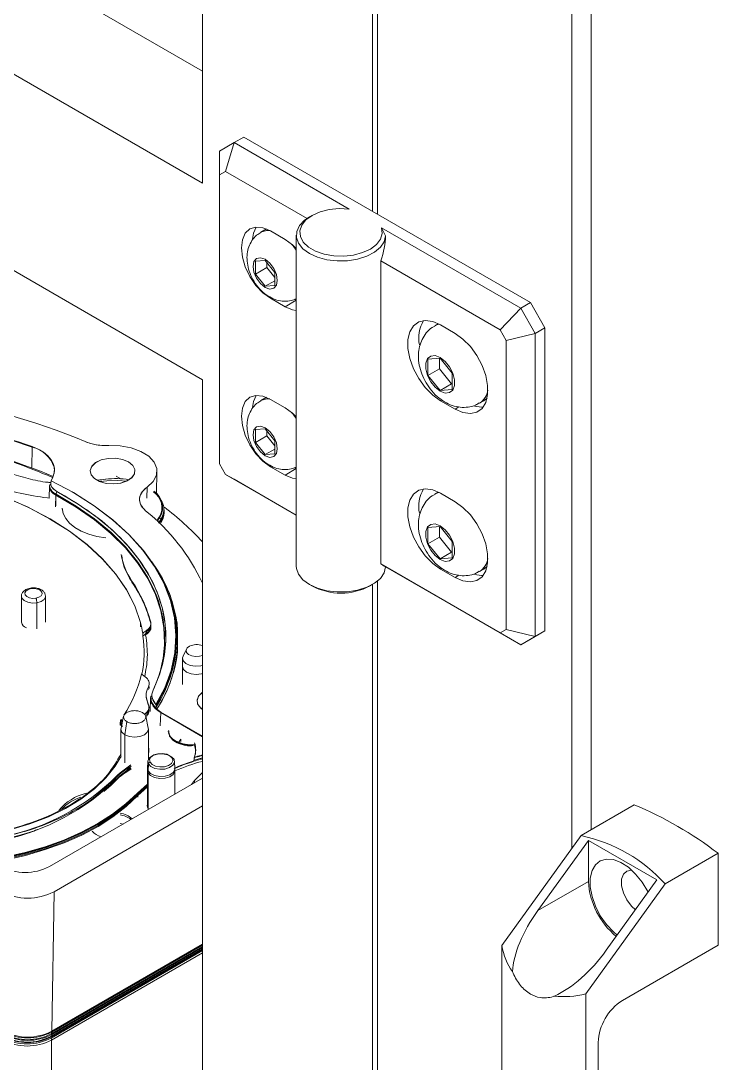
# Model space of a CAD drawing. Header units: millimetres. Extents: x 169 to 14583, y -399 to 10804.
# Drawn here: x 11691.9 to 11793.4, y 7263.7 to 7415.4 of the extents above; entities that cross this region are included whole.
import ezdxf

# ---------------------------------------------------------------- set-up
doc = ezdxf.new("R2010")
doc.units = ezdxf.units.MM
doc.header["$LTSCALE"] = 35

msp = doc.modelspace()

# ---------------------------------------------------------------- linework, layer by layer
at = {"color": 7, "linetype": 'Continuous', "lineweight": 18}
for p, q in [((11718.308, 7391.709), (11718.308, 7884.647)), ((11772.048, 7294.927), (11772.048, 7883.835)), ((11774.877, 7878.12), (11774.877, 7297.659)), ((11743.764, 7387.221), (11743.764, 7779.8)), ((11743.057, 7387.629), (11743.057, 7779.316)), ((11426.273, 7576.626), (11718.308, 7408.037)), ((11412.131, 7568.461), (11718.308, 7391.709)), ((11718.308, 7363.13), (11412.131, 7539.883)), ((11720.783, 7396.405), (11722.905, 7397.63)), ((11722.905, 7397.63), (11721.662, 7393.448)), ((11724.319, 7398.446), (11722.905, 7397.63)), ((11722.905, 7397.63), (11739.651, 7387.962)), ((11724.319, 7398.446), (11766.038, 7374.362)), ((11720.783, 7396.405), (11720.783, 7392.941)), ((11721.662, 7393.448), (11720.783, 7392.941)), ((11720.783, 7392.941), (11720.783, 7350.877)), ((11733.524, 7386.6), (11721.662, 7393.448)), ((11734.218, 7387.016), (11733.864, 7386.812)), ((11727.616, 7385.064), (11726.802, 7384.593)), ((11744.342, 7385.254), (11764.624, 7373.546)), ((11744.342, 7385.254), (11744.959, 7384.081)), ((11730.329, 7383.545), (11728.208, 7384.77)), ((11731.961, 7384.159), (11731.961, 7335.983)), ((11727.43, 7380.491), (11726.016, 7380.365)), ((11728.844, 7378.732), (11727.43, 7380.491)), ((11726.016, 7380.365), (11726.016, 7378.479)), ((11727.685, 7379.442), (11726.016, 7378.479)), ((11727.685, 7380.174), (11727.685, 7379.442)), ((11727.685, 7379.442), (11728.844, 7378)), ((11761.624, 7370.379), (11744.248, 7380.409)), ((11744.248, 7336.316), (11744.248, 7380.409)), ((11726.016, 7378.479), (11727.43, 7376.72)), ((11728.844, 7377.536), (11727.43, 7376.72)), ((11728.844, 7376.846), (11728.844, 7378.732)), ((11727.43, 7376.72), (11728.844, 7376.846)), ((11728.208, 7374.972), (11730.329, 7373.747)), ((11731.955, 7374.686), (11730.329, 7373.747)), ((11731.71, 7374.827), (11731.955, 7374.686)), ((11764.624, 7373.546), (11761.624, 7370.379)), ((11764.624, 7373.546), (11766.038, 7374.362)), ((11764.624, 7373.546), (11766.745, 7369.871)), ((11766.038, 7374.362), (11768.159, 7370.688)), ((11752.633, 7371.269), (11752.111, 7370.968)), ((11755.078, 7369.871), (11752.957, 7371.095)), ((11762.502, 7368.857), (11761.624, 7370.379)), ((11766.745, 7369.871), (11762.502, 7368.857)), ((11768.159, 7370.688), (11766.745, 7369.871)), ((11766.745, 7369.871), (11766.745, 7325.778)), ((11768.159, 7326.595), (11768.159, 7370.688)), ((11762.502, 7326.793), (11762.502, 7368.857)), ((11752.886, 7366.267), (11751.118, 7366.109)), ((11751.118, 7366.109), (11751.118, 7363.752)), ((11752.787, 7366.258), (11752.787, 7364.715)), ((11754.654, 7364.068), (11752.886, 7366.267)), ((11752.787, 7364.715), (11751.118, 7363.752)), ((11752.787, 7364.715), (11754.555, 7362.516)), ((11754.654, 7361.711), (11754.654, 7364.068)), ((11718.308, 6870.193), (11718.308, 7363.13)), ((11751.118, 7363.752), (11752.886, 7361.553)), ((11754.555, 7362.516), (11752.886, 7361.553)), ((11754.555, 7362.516), (11754.654, 7362.525)), ((11752.886, 7361.553), (11754.654, 7361.711)), ((11727.616, 7360.567), (11726.802, 7360.097)), ((11730.329, 7359.049), (11728.208, 7360.274)), ((11753.153, 7360.185), (11752.957, 7360.072)), ((11752.957, 7360.072), (11755.078, 7358.847)), ((11758.61, 7359.709), (11759.247, 7360.077)), ((11755.63, 7359.166), (11755.078, 7358.847)), ((11727.43, 7355.995), (11726.016, 7355.868)), ((11726.016, 7355.868), (11726.016, 7353.983)), ((11727.685, 7354.946), (11726.016, 7353.983)), ((11728.844, 7354.236), (11727.43, 7355.995)), ((11727.685, 7355.678), (11727.685, 7354.946)), ((11727.685, 7354.946), (11728.844, 7353.504)), ((11693.503, 7353.323), (11693.469, 7350.315)), ((11726.016, 7353.983), (11727.43, 7352.223)), ((11728.844, 7352.35), (11728.844, 7354.236)), ((11728.844, 7353.04), (11727.43, 7352.223)), ((11727.43, 7352.223), (11728.844, 7352.35)), ((11696.693, 7350.309), (11696.755, 7350.038)), ((11720.783, 7350.877), (11721.662, 7349.355)), ((11728.208, 7350.475), (11730.329, 7349.251)), ((11731.955, 7350.19), (11730.329, 7349.251)), ((11731.71, 7350.331), (11731.955, 7350.19)), ((11696.534, 7348.949), (11696.296, 7348.437)), ((11705.718, 7349.107), (11706.432, 7348.713)), ((11711.605, 7346.548), (11711.674, 7349.794)), ((11711.605, 7346.548), (11711.674, 7349.794)), ((11721.662, 7349.355), (11731.961, 7343.41)), ((11722.905, 7348.637), (11721.662, 7349.355)), ((11731.961, 7343.409), (11722.905, 7348.637)), ((11696.033, 7347.667), (11695.986, 7345.906)), ((11696.033, 7347.667), (11695.986, 7345.906)), ((11696.036, 7347.597), (11696.081, 7347.797)), ((11696.04, 7347.598), (11696.083, 7347.797)), ((11696.111, 7347.927), (11696.062, 7347.7)), ((11696.111, 7347.927), (11696.062, 7347.7)), ((11696.192, 7348.223), (11696.155, 7348.143)), ((11696.306, 7348.47), (11696.291, 7348.437)), ((11696.305, 7348.468), (11696.291, 7348.437)), ((11703.418, 7348.319), (11704.384, 7348.413)), ((11710.252, 7347.508), (11710.228, 7345.914)), ((11710.252, 7347.508), (11710.228, 7345.914)), ((11695.988, 7345.91), (11695.729, 7345.948)), ((11695.988, 7345.91), (11695.729, 7345.948)), ((11696.934, 7344.622), (11696.979, 7346.321)), ((11696.979, 7346.321), (11696.939, 7344.778)), ((11697, 7346.462), (11697.106, 7346.873)), ((11697.106, 7346.873), (11697, 7346.462)), ((11697.106, 7346.873), (11698.275, 7346.219)), ((11699.399, 7346.78), (11699.328, 7346.82)), ((11699.399, 7346.78), (11699.328, 7346.82)), ((11752.633, 7346.773), (11752.111, 7346.472)), ((11755.078, 7345.375), (11752.957, 7346.599)), ((11697.968, 7344.082), (11697.9, 7344.291)), ((11712.452, 7345.296), (11712.339, 7345.54)), ((11712.73, 7343.59), (11712.717, 7344.175)), ((11712.001, 7343.122), (11711.68, 7342.59)), ((11712.222, 7342.809), (11711.927, 7342.316)), ((11712.25, 7342.671), (11712.007, 7342.225)), ((11712.222, 7342.809), (11712.113, 7343.096)), ((11712.487, 7343.298), (11712.222, 7342.809)), ((11712.25, 7342.671), (11712.222, 7342.809)), ((11712.25, 7342.671), (11712.255, 7342.454)), ((11752.886, 7341.771), (11751.118, 7341.613)), ((11751.118, 7341.613), (11751.118, 7339.256)), ((11752.787, 7341.762), (11752.787, 7340.219)), ((11754.654, 7339.572), (11752.886, 7341.771)), ((11752.787, 7340.219), (11751.118, 7339.256)), ((11752.787, 7340.219), (11754.555, 7338.02)), ((11754.654, 7337.215), (11754.654, 7339.572)), ((11751.118, 7339.256), (11752.886, 7337.057)), ((11754.555, 7338.02), (11752.886, 7337.057)), ((11754.555, 7338.02), (11754.654, 7338.029)), ((11752.886, 7337.057), (11754.654, 7337.215)), ((11744.248, 7336.316), (11761.624, 7326.286)), ((11764.624, 7324.553), (11744.959, 7335.905)), ((11753.153, 7335.689), (11752.957, 7335.576)), ((11752.957, 7335.576), (11755.078, 7334.351)), ((11758.61, 7335.213), (11759.247, 7335.581)), ((11743.764, 6941.234), (11743.764, 7333.813)), ((11755.63, 7334.67), (11755.078, 7334.351)), ((11733.864, 7333.33), (11734.218, 7333.126)), ((11742.704, 7333.126), (11743.058, 7333.33)), ((11743.057, 6941.642), (11743.057, 7333.33)), ((11691.96, 7331.624), (11691.96, 7327.843)), ((11694.203, 7326.883), (11694.203, 7330.654)), ((11695.46, 7327.852), (11695.46, 7331.624)), ((11709.266, 7327.15), (11709.266, 7327.819)), ((11710.799, 7327.488), (11710.799, 7327.643)), ((11710.799, 7327.234), (11710.799, 7327.488)), ((11709.605, 7325.804), (11709.605, 7326.212)), ((11709.605, 7325.804), (11709.605, 7326.212)), ((11710.032, 7325.999), (11710.034, 7326.096)), ((11710.167, 7326.094), (11710.032, 7325.999)), ((11710.1, 7326.44), (11710.167, 7326.486)), ((11710.167, 7326.641), (11710.167, 7326.487)), ((11710.167, 7326.486), (11710.167, 7326.094)), ((11761.624, 7326.286), (11762.502, 7326.793)), ((11764.624, 7324.553), (11761.624, 7326.286)), ((11766.745, 7325.778), (11762.502, 7326.793)), ((11768.159, 7326.595), (11766.038, 7325.37)), ((11766.745, 7325.778), (11768.159, 7326.595)), ((11714.55, 7325.511), (11714.55, 7325.658)), ((11766.745, 7325.778), (11764.624, 7324.553)), ((11766.038, 7325.37), (11764.624, 7324.553)), ((11715.958, 7323.936), (11715.475, 7322.888)), ((11715.408, 7322.591), (11715.408, 7318.789)), ((11710.441, 7318.439), (11710.441, 7318.285)), ((11710.564, 7318.75), (11710.564, 7318.905)), ((11710.42, 7315.807), (11710.113, 7317.027)), ((11710.763, 7316.879), (11710.696, 7314.845)), ((11710.763, 7316.879), (11710.696, 7314.845)), ((11710.769, 7316.775), (11710.807, 7316.935)), ((11710.535, 7315.357), (11710.535, 7315.511)), ((11711.558, 7315.499), (11711.586, 7315.692)), ((11718.308, 7315.403), (11718.122, 7315.347)), ((11706.823, 7314.155), (11706.446, 7312.423)), ((11710.149, 7314.707), (11709.844, 7314.386)), ((11710.149, 7314.707), (11709.844, 7314.386)), ((11710.414, 7312.423), (11710.037, 7314.155)), ((11710.149, 7314.707), (11710.149, 7314.553)), ((11712.232, 7314.775), (11711.666, 7315.168)), ((11712.16, 7312.755), (11712.223, 7314.685)), ((11712.223, 7314.685), (11712.16, 7312.755)), ((11718.308, 7311.172), (11712.223, 7314.685)), ((11712.224, 7314.684), (11718.308, 7311.172)), ((11712.232, 7314.775), (11712.233, 7314.774)), ((11712.232, 7314.775), (11712.233, 7314.774)), ((11712.233, 7314.774), (11718.308, 7311.267)), ((11712.233, 7314.774), (11718.308, 7311.267)), ((11706.344, 7313.215), (11706.34, 7312.838)), ((11706.641, 7312.673), (11706.361, 7312.909)), ((11706.366, 7312.905), (11706.41, 7313.398)), ((11706.377, 7313.575), (11706.443, 7313.669)), ((11706.41, 7313.398), (11706.443, 7313.669)), ((11706.43, 7312.279), (11706.43, 7308.175)), ((11706.454, 7312.799), (11706.461, 7313.157)), ((11706.593, 7313.099), (11706.461, 7313.157)), ((11706.603, 7313.588), (11706.595, 7313.385)), ((11706.691, 7313.551), (11706.604, 7313.588)), ((11707.016, 7311.462), (11707.284, 7313.377)), ((11710.43, 7307.881), (11710.43, 7312.279)), ((11707.016, 7311.462), (11707.016, 7307.358)), ((11713.337, 7312.064), (11713.333, 7311.979)), ((11713.394, 7311.937), (11713.372, 7311.674)), ((11713.409, 7311.767), (11713.385, 7311.862)), ((11713.518, 7311.279), (11713.451, 7311.715)), ((11714.84, 7310.369), (11715.152, 7310.804)), ((11715.152, 7310.492), (11715.152, 7310.804)), ((11710.52, 7309.122), (11710.52, 7309.276)), ((11710.52, 7308.868), (11710.52, 7309.122)), ((11718.308, 7308.09), (11717.072, 7307.768)), ((11717.121, 7308.039), (11717.136, 7308.201)), ((11710.379, 7305.918), (11710.298, 7306.244)), ((11710.298, 7306.243), (11710.298, 7300.865)), ((11710.349, 7307.586), (11710.305, 7306.556)), ((11710.385, 7306.204), (11710.305, 7306.556)), ((11710.427, 7307.241), (11710.385, 7306.204)), ((11714.291, 7306.556), (11714.247, 7307.586)), ((11714.298, 7302.825), (11714.298, 7306.243)), ((11717.062, 7307.599), (11717.062, 7307.613)), ((11718.308, 7305.14), (11696.036, 7292.283)), ((11704.946, 7304.634), (11704.946, 7304.48)), ((11710.379, 7305.918), (11710.379, 7300.709)), ((11716.73, 7304.202), (11717.166, 7304.787)), ((11717.158, 7304.476), (11717.166, 7304.787)), ((11718.308, 7305.992), (11717.166, 7304.787)), ((11704.945, 7304.088), (11703.931, 7303.224)), ((11704.945, 7304.088), (11704.945, 7304.226)), ((11704.946, 7304.48), (11704.946, 7304.226)), ((11710.298, 7304.279), (11708.833, 7302.989)), ((11708.872, 7302.877), (11710.298, 7304.103)), ((11710.298, 7303.938), (11708.899, 7302.736)), ((11710.298, 7304.206), (11708.903, 7302.966)), ((11708.872, 7302.877), (11708.833, 7302.989)), ((11708.904, 7302.393), (11708.898, 7302.736)), ((11708.903, 7302.396), (11708.899, 7302.606)), ((11708.903, 7302.966), (11708.905, 7302.827)), ((11696.705, 7288.631), (11718.308, 7301.102)), ((11781.135, 7301.272), (11773.409, 7296.812)), ((11706.755, 7298.47), (11706.31, 7298.574)), ((11761.863, 7280.811), (11773.409, 7296.812)), ((11774.488, 7296.086), (11767.116, 7285.87)), ((11774.488, 7296.086), (11784.458, 7290.331)), ((11774.488, 7296.086), (11774.488, 7290.126)), ((11785.642, 7289.75), (11793.368, 7294.21)), ((11793.368, 7280.858), (11793.368, 7294.21)), ((11774.488, 7290.126), (11767.116, 7285.87)), ((11785.642, 7289.75), (11774.096, 7273.749)), ((11777.086, 7280.115), (11784.458, 7290.331)), ((11696.705, 7288.631), (11696.395, 7268.326)), ((11696.266, 7267.924), (11718.308, 7280.649)), ((11696.374, 7268.205), (11718.308, 7280.868)), ((11696.388, 7267.853), (11718.308, 7280.508)), ((11696.395, 7268.326), (11718.308, 7280.976)), ((11761.863, 7205.823), (11761.863, 7280.811)), ((11793.368, 7280.858), (11779.438, 7272.817)), ((11718.308, 7280.316), (11696.214, 7267.562)), ((11718.308, 7280.055), (11696.275, 7267.335)), ((11718.308, 7279.727), (11696.317, 7267.032)), ((11718.308, 7279.727), (11696.317, 7267.032)), ((11718.308, 7280.197), (11696.388, 7267.543)), ((11774.096, 7198.761), (11774.096, 7273.749)), ((11696.374, 7268.205), (11696.266, 7267.924)), ((11696.275, 7267.335), (11696.241, 7267.461)), ((11696.317, 7267.032), (11696.317, 7240.57)), ((11696.317, 7267.032), (11696.317, 7240.57)), ((11696.388, 7267.543), (11696.388, 7267.853)), ((11775.902, 7266.693), (11775.902, 7207.902))]:
    msp.add_line(p, q, dxfattribs=at)
at = {"color": 7, "linetype": 'Continuous', "lineweight": 18, "flags": 128}
for points in [[(11739.651, 7387.962), (11738.199, 7388.028), (11736.762, 7387.889), (11735.425, 7387.555), (11734.267, 7387.044), (11733.356, 7386.388), (11732.747, 7385.624), (11732.474, 7384.798), (11732.554, 7383.958), (11732.983, 7383.154), (11733.735, 7382.433), (11734.765, 7381.839), (11736.013, 7381.405), (11737.405, 7381.157), (11738.86, 7381.111), (11740.291, 7381.269), (11741.614, 7381.62), (11742.752, 7382.146), (11743.636, 7382.815), (11744.215, 7383.586), (11744.455, 7384.416), (11744.342, 7385.254)], [(11744.959, 7384.081), (11744.752, 7383.215), (11744.203, 7382.4), (11743.342, 7381.681), (11742.216, 7381.096), (11740.886, 7380.678), (11739.424, 7380.448), (11737.911, 7380.42), (11736.427, 7380.595), (11735.053, 7380.964), (11733.865, 7381.506), (11732.926, 7382.192), (11732.287, 7382.985), (11731.984, 7383.841), (11732.033, 7384.715), (11732.43, 7385.559), (11733.155, 7386.327), (11733.864, 7386.812)], [(11728.208, 7384.77), (11727.11, 7385.237), (11726.086, 7385.338), (11725.208, 7385.067), (11724.534, 7384.442), (11724.11, 7383.505), (11723.965, 7382.32), (11724.11, 7380.969), (11724.534, 7379.542), (11725.208, 7378.138), (11726.086, 7376.853), (11727.11, 7375.772), (11728.208, 7374.972)], [(11726.134, 7385.342), (11725.736, 7384.444), (11725.602, 7383.601)], [(11726.802, 7384.594), (11727.607, 7384.842), (11728.092, 7384.835)], [(11731.961, 7382.227), (11731.427, 7382.745), (11730.329, 7383.545)], [(11731.224, 7382.918), (11731.496, 7382.597), (11731.961, 7381.964)], [(11727.43, 7380.647), (11726.754, 7380.882), (11726.18, 7380.77), (11725.797, 7380.329), (11725.662, 7379.626), (11725.797, 7378.767), (11726.18, 7377.884), (11726.754, 7377.11), (11727.43, 7376.564), (11728.106, 7376.329), (11728.68, 7376.44), (11729.063, 7376.881), (11729.198, 7377.585), (11729.063, 7378.444), (11728.68, 7379.327), (11728.106, 7380.101), (11727.43, 7380.647)], [(11730.329, 7373.747), (11731.427, 7373.28), (11731.961, 7373.182)], [(11752.957, 7371.095), (11751.814, 7371.595), (11750.738, 7371.745), (11749.791, 7371.536), (11749.028, 7370.982), (11748.494, 7370.115), (11748.218, 7368.983), (11748.218, 7367.655), (11748.494, 7366.206), (11749.028, 7364.72), (11749.791, 7363.285), (11750.738, 7361.984), (11751.814, 7360.892), (11752.957, 7360.072)], [(11752.119, 7370.973), (11752.406, 7371.11), (11752.744, 7371.213)], [(11755.078, 7358.847), (11756.22, 7358.348), (11757.296, 7358.198), (11758.243, 7358.406), (11759.006, 7358.961), (11759.541, 7359.828), (11759.816, 7360.959), (11759.816, 7362.288), (11759.541, 7363.737), (11759.006, 7365.222), (11758.243, 7366.657), (11757.296, 7367.959), (11756.22, 7369.051), (11755.078, 7369.871)], [(11752.886, 7366.36), (11752.16, 7366.631), (11751.522, 7366.574), (11751.049, 7366.195), (11750.797, 7365.541), (11750.797, 7364.691), (11751.049, 7363.746), (11751.522, 7362.821), (11752.16, 7362.027), (11752.886, 7361.46), (11753.611, 7361.189), (11754.249, 7361.246), (11754.723, 7361.625), (11754.975, 7362.279), (11754.975, 7363.129), (11754.723, 7364.074), (11754.249, 7364.999), (11753.611, 7365.793), (11752.886, 7366.36)], [(11728.208, 7360.274), (11727.11, 7360.741), (11726.086, 7360.842), (11725.208, 7360.571), (11724.534, 7359.945), (11724.11, 7359.008), (11723.965, 7357.824), (11724.11, 7356.472), (11724.534, 7355.046), (11725.208, 7353.642), (11726.086, 7352.356), (11727.11, 7351.276), (11728.208, 7350.475)], [(11726.134, 7360.846), (11725.736, 7359.947), (11725.602, 7359.105)], [(11726.802, 7360.097), (11727.607, 7360.346), (11728.092, 7360.339)], [(11757.887, 7359.275), (11758.922, 7359.137), (11759.166, 7359.155)], [(11759.247, 7360.077), (11759.34, 7360.134), (11759.734, 7360.459)], [(11731.961, 7357.73), (11731.427, 7358.248), (11730.329, 7359.049)], [(11731.224, 7358.422), (11731.496, 7358.101), (11731.961, 7357.468)], [(11727.43, 7356.151), (11726.754, 7356.386), (11726.18, 7356.274), (11725.797, 7355.833), (11725.662, 7355.13), (11725.797, 7354.271), (11726.18, 7353.387), (11726.754, 7352.614), (11727.43, 7352.068), (11728.106, 7351.833), (11728.68, 7351.944), (11729.063, 7352.385), (11729.198, 7353.089), (11729.063, 7353.948), (11728.68, 7354.831), (11728.106, 7355.605), (11727.43, 7356.151)], [(11693.509, 7353.413), (11694.398, 7353.029), (11695.17, 7352.569), (11695.806, 7352.044), (11696.291, 7351.468), (11696.612, 7350.855), (11696.762, 7350.22), (11696.735, 7349.579), (11696.534, 7348.949)], [(11696.534, 7348.949), (11696.735, 7349.579), (11696.762, 7350.22), (11696.612, 7350.855), (11696.291, 7351.468), (11695.806, 7352.044), (11695.17, 7352.569), (11694.398, 7353.029), (11693.509, 7353.413)], [(11710.252, 7347.508), (11711.119, 7348.329), (11711.594, 7349.251), (11711.643, 7350.213), (11711.263, 7351.15), (11710.48, 7351.999), (11709.346, 7352.704), (11707.937, 7353.218), (11706.347, 7353.506), (11704.682, 7353.549)], [(11710.252, 7347.508), (11711.119, 7348.329), (11711.594, 7349.251), (11711.643, 7350.213), (11711.263, 7351.15), (11710.48, 7351.999), (11709.346, 7352.704), (11707.937, 7353.218), (11706.347, 7353.506), (11704.682, 7353.549)], [(11707.525, 7351.167), (11708.147, 7350.664), (11708.452, 7350.072), (11708.408, 7349.455), (11708.019, 7348.88), (11707.327, 7348.409), (11706.408, 7348.093), (11705.361, 7347.966), (11704.3, 7348.042), (11703.338, 7348.313), (11702.582, 7348.75), (11702.112, 7349.305), (11701.98, 7349.918), (11702.199, 7350.522), (11702.747, 7351.053), (11703.563, 7351.452), (11704.56, 7351.677), (11705.629, 7351.702), (11706.654, 7351.526), (11707.525, 7351.167)], [(11702.108, 7349.312), (11702.574, 7348.756), (11703.328, 7348.318), (11704.287, 7348.044), (11705.348, 7347.965), (11706.396, 7348.09), (11707.317, 7348.404), (11708.012, 7348.874), (11708.405, 7349.448), (11708.453, 7350.065), (11708.152, 7350.658), (11707.534, 7351.162), (11706.666, 7351.523), (11705.642, 7351.701), (11704.572, 7351.678), (11703.574, 7351.456), (11702.755, 7351.059), (11702.204, 7350.529), (11701.98, 7349.925), (11702.108, 7349.312)], [(11709.266, 7327.819), (11708.437, 7330.227), (11707.234, 7332.582), (11705.668, 7334.865), (11703.75, 7337.056), (11701.497, 7339.139), (11698.928, 7341.095), (11696.062, 7342.909), (11692.924, 7344.566), (11689.54, 7346.053), (11685.936, 7347.357), (11682.143, 7348.468), (11678.192, 7349.376), (11674.115, 7350.074), (11669.945, 7350.557), (11665.717, 7350.82), (11661.464, 7350.861), (11657.223, 7350.68), (11653.027, 7350.279)], [(11709.266, 7327.819), (11708.439, 7330.222), (11707.241, 7332.571), (11705.68, 7334.849), (11703.769, 7337.036), (11701.525, 7339.115), (11698.965, 7341.069), (11696.111, 7342.881), (11692.985, 7344.537), (11689.612, 7346.024), (11686.022, 7347.329), (11682.242, 7348.442), (11678.303, 7349.354), (11674.239, 7350.056), (11670.081, 7350.545), (11665.863, 7350.814), (11661.621, 7350.864), (11657.389, 7350.692), (11653.2, 7350.3)], [(11696.712, 7350.383), (11696.749, 7350.135), (11696.759, 7349.861)], [(11696.759, 7349.861), (11696.749, 7350.135), (11696.723, 7350.321)], [(11730.329, 7349.251), (11731.427, 7348.784), (11731.961, 7348.686)], [(11696.292, 7348.439), (11699.542, 7346.696), (11702.522, 7344.799), (11705.208, 7342.761), (11707.582, 7340.597), (11709.625, 7338.324), (11711.323, 7335.958), (11712.663, 7333.517), (11713.635, 7331.019), (11714.232, 7328.481), (11714.449, 7325.923), (11714.286, 7323.364), (11713.743, 7320.822), (11712.824, 7318.317), (11711.536, 7315.867)], [(11711.536, 7315.867), (11712.824, 7318.317), (11713.743, 7320.822), (11714.286, 7323.364), (11714.449, 7325.923), (11714.232, 7328.481), (11713.635, 7331.019), (11712.663, 7333.517), (11711.323, 7335.958), (11709.625, 7338.324), (11707.582, 7340.597), (11705.208, 7342.761), (11702.522, 7344.799), (11699.542, 7346.696), (11696.292, 7348.439)], [(11707.271, 7348.382), (11706.002, 7348.483), (11704.384, 7348.413)], [(11752.957, 7346.599), (11751.814, 7347.098), (11750.738, 7347.248), (11749.791, 7347.04), (11749.028, 7346.486), (11748.494, 7345.618), (11748.218, 7344.487), (11748.218, 7343.158), (11748.494, 7341.709), (11749.028, 7340.224), (11749.791, 7338.789), (11750.738, 7337.488), (11751.814, 7336.395), (11752.957, 7335.576)], [(11696.979, 7346.321), (11699.914, 7344.594), (11702.577, 7342.74)], [(11711.19, 7332.695), (11710.359, 7334.331), (11708.895, 7336.599), (11707.107, 7338.789), (11705.008, 7340.884), (11702.612, 7342.871), (11699.937, 7344.735), (11697, 7346.462)], [(11697, 7346.462), (11699.937, 7344.735), (11702.612, 7342.871), (11705.008, 7340.884), (11707.107, 7338.789), (11708.895, 7336.599), (11710.359, 7334.331), (11711.489, 7332), (11711.622, 7331.663)], [(11711.12, 7317.95), (11712.081, 7320.314), (11712.695, 7322.716), (11712.959, 7325.139), (11712.869, 7327.567), (11712.428, 7329.981), (11711.639, 7332.366), (11710.506, 7334.704), (11709.037, 7336.98), (11707.244, 7339.176), (11705.138, 7341.278), (11702.735, 7343.27), (11700.051, 7345.14), (11697.106, 7346.873)], [(11699.399, 7346.78), (11699.563, 7346.685), (11702.563, 7344.779), (11705.267, 7342.731), (11707.656, 7340.557), (11709.712, 7338.272), (11711.419, 7335.893), (11712.765, 7333.438), (11713.74, 7330.925), (11714.336, 7328.373), (11714.55, 7325.801), (11714.379, 7323.228), (11713.825, 7320.673), (11712.891, 7318.155), (11711.586, 7315.692)], [(11711.586, 7315.692), (11712.891, 7318.155), (11713.825, 7320.673), (11714.379, 7323.228), (11714.55, 7325.801), (11714.336, 7328.373), (11713.74, 7330.925), (11712.765, 7333.438), (11711.419, 7335.893), (11709.712, 7338.272), (11707.656, 7340.557), (11705.267, 7342.731), (11702.563, 7344.779), (11699.563, 7346.685), (11699.399, 7346.78)], [(11752.119, 7346.476), (11752.406, 7346.614), (11752.744, 7346.717)], [(11697.9, 7344.445), (11698.035, 7343.683), (11698.392, 7342.945), (11698.96, 7342.252), (11699.724, 7341.625), (11700.661, 7341.082), (11701.743, 7340.639), (11702.94, 7340.308), (11704.218, 7340.099)], [(11697.9, 7344.445), (11698.035, 7343.683), (11698.392, 7342.945), (11698.96, 7342.252), (11699.724, 7341.625), (11700.661, 7341.082), (11701.743, 7340.639), (11702.941, 7340.308), (11704.218, 7340.099)], [(11712.717, 7344.175), (11712.658, 7343.598), (11712.25, 7342.671)], [(11755.078, 7334.351), (11756.22, 7333.852), (11757.296, 7333.702), (11758.243, 7333.91), (11759.006, 7334.464), (11759.541, 7335.332), (11759.816, 7336.463), (11759.816, 7337.792), (11759.541, 7339.241), (11759.006, 7340.726), (11758.243, 7342.161), (11757.296, 7343.463), (11756.22, 7344.555), (11755.078, 7345.375)], [(11702.577, 7342.74), (11702.588, 7342.731), (11704.983, 7340.746), (11707.081, 7338.652), (11708.868, 7336.464), (11710.331, 7334.197), (11711.459, 7331.867), (11712.246, 7329.491), (11712.686, 7327.085), (11712.777, 7324.731)], [(11752.886, 7341.863), (11752.16, 7342.135), (11751.522, 7342.078), (11751.049, 7341.699), (11750.797, 7341.045), (11750.797, 7340.194), (11751.049, 7339.25), (11751.522, 7338.325), (11752.16, 7337.531), (11752.886, 7336.964), (11753.611, 7336.693), (11754.249, 7336.75), (11754.723, 7337.129), (11754.975, 7337.782), (11754.975, 7338.633), (11754.723, 7339.578), (11754.249, 7340.503), (11753.611, 7341.297), (11752.886, 7341.863)], [(11731.961, 7335.983), (11731.984, 7335.665), (11732.287, 7334.809), (11732.926, 7334.016), (11733.865, 7333.33), (11735.053, 7332.788), (11736.427, 7332.419), (11737.911, 7332.244), (11739.424, 7332.272), (11740.886, 7332.502), (11742.216, 7332.92), (11743.342, 7333.505), (11744.203, 7334.224), (11744.752, 7335.039), (11744.959, 7335.905)], [(11759.247, 7335.581), (11759.34, 7335.638), (11759.734, 7335.963)], [(11757.887, 7334.779), (11758.922, 7334.641), (11759.166, 7334.659)], [(11694.062, 7331.339), (11693.576, 7331.314), (11693.111, 7331.399), (11692.737, 7331.579), (11692.511, 7331.829), (11692.467, 7332.109), (11692.613, 7332.378), (11692.926, 7332.594), (11693.358, 7332.724)], [(11693.275, 7332.809), (11693.28, 7332.809), (11693.304, 7332.799), (11693.331, 7332.77), (11693.358, 7332.724)], [(11693.358, 7332.724), (11693.844, 7332.749), (11694.309, 7332.665), (11694.684, 7332.485), (11694.91, 7332.235), (11694.953, 7331.955), (11694.807, 7331.686), (11694.494, 7331.47), (11694.062, 7331.339)], [(11694.203, 7330.654), (11693.523, 7330.619), (11692.871, 7330.737), (11692.347, 7330.99), (11692.031, 7331.339), (11691.96, 7331.612)], [(11695.46, 7331.635), (11695.45, 7331.515), (11695.246, 7331.139), (11694.808, 7330.837), (11694.203, 7330.654)], [(11718.308, 7323.02), (11717.892, 7322.893), (11717.312, 7322.849), (11716.747, 7322.935), (11716.282, 7323.141), (11715.988, 7323.433), (11715.911, 7323.768), (11716.061, 7324.094), (11716.417, 7324.363)], [(11718.308, 7323.02), (11717.892, 7322.893), (11717.312, 7322.849), (11716.747, 7322.935), (11716.282, 7323.141), (11715.988, 7323.433), (11715.911, 7323.768), (11716.061, 7324.094), (11716.417, 7324.363)], [(11718.308, 7321.56), (11718.054, 7321.498), (11717.28, 7321.439), (11716.526, 7321.555), (11715.906, 7321.828), (11715.515, 7322.218), (11715.412, 7322.664), (11715.475, 7322.888)], [(11718.308, 7321.56), (11718.054, 7321.498), (11717.28, 7321.439), (11716.526, 7321.555), (11715.906, 7321.828), (11715.515, 7322.218), (11715.412, 7322.664), (11715.475, 7322.888)], [(11718.308, 7320.376), (11718.173, 7320.34), (11717.408, 7320.252), (11716.642, 7320.34), (11715.993, 7320.59), (11715.56, 7320.965), (11715.408, 7321.407)], [(11718.308, 7315.149), (11718.111, 7315.293), (11717.641, 7315.848), (11717.509, 7316.461), (11717.728, 7317.065), (11718.276, 7317.596), (11718.308, 7317.618)], [(11718.308, 7317.618), (11717.803, 7317.167), (11717.522, 7316.571), (11717.592, 7315.955), (11718.004, 7315.385), (11718.308, 7315.149)], [(11707.016, 7311.462), (11706.582, 7311.837), (11706.43, 7312.279), (11706.446, 7312.423)], [(11710.414, 7312.423), (11710.43, 7312.279), (11710.278, 7311.837), (11709.844, 7311.462), (11709.195, 7311.212), (11708.43, 7311.124), (11707.665, 7311.212), (11707.016, 7311.462)], [(11682.04, 7296.278), (11684.101, 7296.477), (11687.245, 7296.952), (11690.28, 7297.625), (11693.167, 7298.487), (11695.872, 7299.527), (11698.362, 7300.733), (11700.606, 7302.091), (11702.578, 7303.582), (11704.252, 7305.191), (11705.609, 7306.896), (11706.468, 7308.341)], [(11710.427, 7307.241), (11710.359, 7307.679), (11710.587, 7308.098), (11711.075, 7308.435), (11711.749, 7308.638), (11712.507, 7308.677), (11713.233, 7308.546), (11713.816, 7308.264), (11714.169, 7307.875)], [(11714.169, 7307.875), (11714.237, 7307.438), (11714.009, 7307.019), (11713.521, 7306.682), (11712.847, 7306.478), (11712.089, 7306.439), (11711.363, 7306.57), (11710.779, 7306.852), (11710.427, 7307.241)], [(11710.667, 7307.479), (11710.608, 7307.86), (11710.806, 7308.226), (11711.231, 7308.519), (11711.819, 7308.697), (11712.48, 7308.731), (11713.113, 7308.616), (11713.622, 7308.371), (11713.929, 7308.031)], [(11713.929, 7308.031), (11713.988, 7307.65), (11713.79, 7307.285), (11713.364, 7306.991), (11712.777, 7306.813), (11712.116, 7306.779), (11711.483, 7306.894), (11710.974, 7307.14), (11710.667, 7307.479)], [(11714.298, 7306.244), (11714.286, 7306.119), (11714.053, 7305.689), (11713.553, 7305.344), (11712.861, 7305.135), (11712.084, 7305.095), (11711.339, 7305.23), (11710.74, 7305.519), (11710.379, 7305.918)], [(11714.291, 7306.556), (11714.28, 7306.405), (11714.048, 7305.976), (11713.549, 7305.631), (11712.859, 7305.423), (11712.084, 7305.383), (11711.342, 7305.518), (11710.745, 7305.806), (11710.385, 7306.204)], [(11708.899, 7302.606), (11709.816, 7303.474), (11710.298, 7303.87)], [(11689.51, 7293.628), (11692.51, 7294.31), (11695.39, 7295.149), (11698.122, 7296.137), (11700.686, 7297.267), (11703.058, 7298.528), (11705.219, 7299.91), (11707.149, 7301.401), (11708.833, 7302.989)], [(11689.524, 7293.505), (11692.528, 7294.188), (11695.411, 7295.027), (11698.148, 7296.017), (11700.714, 7297.148), (11703.089, 7298.411), (11705.253, 7299.795), (11707.186, 7301.288), (11708.872, 7302.877)], [(11708.899, 7302.606), (11707.211, 7301.014), (11705.276, 7299.52), (11703.111, 7298.135), (11700.733, 7296.87), (11698.164, 7295.738), (11695.425, 7294.748), (11692.539, 7293.907), (11689.531, 7293.224)], [(11708.898, 7302.736), (11707.211, 7301.145), (11705.276, 7299.651), (11703.111, 7298.266), (11700.734, 7297.002), (11698.165, 7295.87), (11695.426, 7294.88), (11692.541, 7294.039), (11689.534, 7293.356)], [(11689.537, 7293.585), (11692.544, 7294.268), (11695.429, 7295.109), (11698.168, 7296.099), (11700.737, 7297.231), (11703.114, 7298.495), (11705.28, 7299.88), (11707.215, 7301.375), (11708.903, 7302.966)], [(11710.455, 7300.606), (11710.404, 7300.672), (11710.248, 7301.125), (11710.298, 7301.385)], [(11783.175, 7288.552), (11783.113, 7288.674), (11782.311, 7290.011), (11781.355, 7291.2), (11780.298, 7292.176), (11779.197, 7292.885), (11778.11, 7293.291), (11777.097, 7293.372), (11776.212, 7293.122), (11775.503, 7292.555), (11775.008, 7291.702), (11774.753, 7290.61), (11774.753, 7289.336), (11775.008, 7287.949), (11775.503, 7286.525), (11776.212, 7285.139), (11777.097, 7283.868), (11778.11, 7282.778), (11778.667, 7282.306)], [(11780.801, 7291.75), (11780.756, 7291.754), (11780.074, 7291.633), (11779.573, 7291.179), (11779.309, 7290.442), (11779.309, 7289.501), (11779.573, 7288.459), (11780.074, 7287.428), (11780.756, 7286.519), (11781.327, 7285.991)]]:
    msp.add_lwpolyline(points, dxfattribs=at)
at = {"color": 7, "linetype": 'Continuous', "lineweight": 18}
for centre, radius, start, end in [((11754.701, 7369.196), 4.909, 148.96954, 191.68592), ((11663.198, 7263.089), 98.665, 67.34061, 95.07332), ((11757.119, 7362.037), 2.764, 302.65026, 351.17877), ((11663.274, 7267.153), 91.406, 70.68348, 91.73044), ((11663.274, 7267.082), 91.385, 70.68348, 91.73044), ((11664.075, 7271.429), 84.149, 67.27861, 89.00574), ((11694.262, 7353.311), 0.759, 172.28417, 179.16476), ((11692.424, 7348.924), 4.529, 18.80202, 76.2218), ((11705.697, 7336.24), 12.495, 81.0631, 96.81901), ((11699.792, 7382.526), 36.803, 251.08994, 263.66159), ((11754.701, 7344.7), 4.909, 148.96954, 191.68592), ((11697.607, 7346.302), 0.628, 165.25058, 178.32739), ((11709.686, 7344.535), 2.712, 328.58671, 57.25525), ((11709.684, 7344.522), 2.817, 329.58052, 57.28729), ((11691.451, 7320.952), 29.652, 25.07387, 51.21129), ((11710.27, 7344.258), 2.417, 336.59491, 25.41577), ((11687.489, 7311.263), 41.818, 42.52402, 52.82177), ((11710.125, 7343.776), 2.581, 324.98718, 0.1925), ((11715.93, 7339.239), 9.565, 189.25504, 214.45688), ((11695.953, 7325.376), 18.738, 326.98787, 36.95433), ((11757.119, 7337.541), 2.764, 302.65025, 351.17874), ((11691.914, 7322.842), 19.514, 14.93853, 34.25657), ((11695.419, 7325.395), 17.378, 335.31984, 24.83769), ((11738.461, 7341.171), 9.096, 242.19083, 297.80917), ((11692.443, 7330.65), 1.76, 0.14531, 23.07242), ((11692.944, 7327.992), 0.994, 188.1208, 255.01584), ((11693.446, 7323.645), 16.362, 9.02628, 14.78042), ((11709.616, 7327.673), 1.17, 298.09363, 9.82554), ((11714.152, 7320.833), 7.043, 124.45571, 130.21086), ((11714.152, 7320.425), 7.043, 124.4557, 130.21085), ((11714.068, 7320.531), 6.908, 125.71112, 130.24437), ((11709.57, 7327.309), 1.231, 299.02876, 356.51939), ((11694.031, 7323.33), 15.769, 348.7767, 9.02537), ((11695.542, 7325.74), 19.009, 327.40403, 359.31155), ((11695.542, 7325.74), 19.01, 327.40407, 359.30916), ((11717.411, 7322.22), 2.362, 67.67483, 114.8936), ((11691.298, 7324.478), 18.598, 326.83828, 347.0993), ((11691.285, 7324.484), 18.613, 326.85377, 347.09121), ((11713.917, 7325.249), 6.663, 227.63692, 233.84308), ((11709.458, 7318.914), 1.091, 334.21851, 61.11631), ((11712.666, 7317.181), 2.556, 150.51935, 208.49612), ((11709.599, 7318.503), 0.965, 330.72384, 359.61768), ((11709.621, 7318.501), 0.943, 337.9094, 359.75537), ((11709.505, 7315.503), 1.023, 308.99091, 26.63136), ((11721.305, 7318.551), 10.13, 195.36778, 196.39199), ((11709.421, 7315.144), 1.115, 310.74877, 357.89231), ((11712.782, 7314.675), 0.559, 169.70111, 178.97548), ((11712.783, 7314.674), 0.559, 169.64734, 178.91926), ((11708.027, 7313.122), 1.566, 165.70372, 178.71485), ((11709.581, 7309.277), 0.938, 334.80515, 25.19485), ((11714.079, 7309.275), 3.24, 339.05367, 18.28701), ((11714.018, 7308.854), 3.303, 3.78769, 20.08072), ((11714.025, 7308.855), 3.295, 3.77843, 19.67717), ((11714.087, 7309.276), 3.232, 340.57404, 17.92113), ((11713.983, 7307.852), 0.187, 7.01779, 106.74262), ((11717.504, 7292.472), 17.482, 123.41119, 135.91837), ((11717.504, 7292.064), 17.482, 123.41119, 135.91837), ((11710.702, 7307.203), 0.278, 97.32333, 172.16711), ((11724.655, 7282.441), 25.936, 104.16391, 113.53582), ((11683.2, 7328.025), 31.937, 278.77859, 312.91264), ((11683.2, 7327.616), 31.937, 278.77859, 312.91264), ((11703.193, 7295.583), 7.59, 103.96086, 140.06496), ((11702.973, 7295.412), 7.365, 108.62292, 134.50325), ((11708.441, 7302.724), 0.457, 1.57365, 19.61133), ((11708.088, 7302.59), 0.811, 1.10988, 5.90968), ((11705.78, 7296.648), 3.472, 48.30687, 80.81361), ((11760.221, 7250.919), 54.523, 52.56015, 67.44522), ((11705.707, 7296.262), 3.61, 52.6208, 80.38346), ((11704.467, 7299.545), 3.073, 223.66327, 252.46673), ((11692.499, 7299.11), 7.689, 242.60967, 297.39033), ((11785.471, 7290.669), 10.997, 182.83188, 230.93592), ((11692.852, 7296.066), 8.374, 242.60967, 297.39033), ((11783.578, 7266.344), 7.684, 122.60548, 177.39452), ((11692.852, 7275.163), 7.701, 242.60967, 297.39033), ((11692.852, 7275.002), 7.655, 242.60967, 297.39033), ((11696.045, 7268.326), 0.35, 339.9318, 0.00572), ((11692.782, 7273.855), 7.685, 242.60967, 297.39033), ((11692.782, 7274.077), 7.592, 242.60967, 297.39033), ((11692.852, 7274.677), 7.685, 242.60967, 297.39033), ((11692.852, 7274.367), 7.685, 242.60967, 297.39033), ((11692.782, 7274.186), 7.461, 242.60967, 297.39033), ((11692.852, 7274.511), 7.419, 242.60967, 297.39033), ((11695.129, 7267.02), 1.189, 0.57224, 15.4036)]:
    msp.add_arc(centre, radius, start, end, dxfattribs=at)
for centre, major_axis, ratio, start_param, end_param in [((11738.461, 7380.484), (4.596, 7.961), 0.5773346, 5.0251963, 5.4771118), ((11738.461, 7339.657), (6.5, -3.753), 0.0000704, 0.0207566, 0.4726721), ((11715.92, 7317.014), (5.156, 0.224), 0.5915212, 3.7165693, 3.8899058), ((11721.609, 7213.017), (60.98, 79.565), 0.4692746, 6.1949409, 6.4943337), ((11772.101, 7282.992), (7.412, 9.671), 0.4692746, 1.6322483, 2.539615), ((11776.645, 7289.289), (11.832, 13.834), 0.6665106, 2.6503521, 2.9713566), ((11772.101, 7282.992), (7.412, 9.671), 0.4692746, 3.8664743, 4.773841), ((11776.645, 7289.289), (11.832, 13.834), 0.6665106, 3.5586331, 3.8796376)]:
    msp.add_ellipse(centre, major_axis=major_axis, ratio=ratio, start_param=start_param, end_param=end_param, dxfattribs=at)
for points, knots in [([(11726.823, 7384.562), (11726.605, 7384.437), (11726.08, 7384.137), (11725.474, 7383.393), (11725.012, 7382.47), (11724.781, 7381.451), (11724.768, 7380.352), (11724.99, 7379.179), (11725.457, 7377.984), (11726.161, 7376.841), (11727.047, 7375.869), (11728.051, 7375.141), (11729.105, 7374.685), (11730.18, 7374.511), (11731.162, 7374.575), (11731.723, 7374.819), (11731.961, 7374.922)], [0, 0, 0, 0, 0.0493003, 0.1187235, 0.1857049, 0.2535003, 0.3250682, 0.4022611, 0.4838312, 0.5671145, 0.6532651, 0.7334433, 0.8087087, 0.8797923, 0.9490063, 1, 1, 1, 1]), ([(11752.147, 7370.943), (11752.01, 7370.876), (11751.52, 7370.641), (11750.868, 7369.967), (11750.244, 7369.022), (11749.864, 7367.958), (11749.706, 7366.808), (11749.776, 7365.57), (11750.088, 7364.27), (11750.648, 7362.969), (11751.438, 7361.739), (11752.406, 7360.687), (11753.493, 7359.877), (11754.632, 7359.342), (11755.802, 7359.079), (11756.957, 7359.107), (11757.918, 7359.322), (11758.412, 7359.635), (11758.586, 7359.744)], [0, 0, 0, 0, 0.0248119, 0.0884847, 0.1494513, 0.2101188, 0.2728176, 0.3395581, 0.4108667, 0.4846775, 0.5596574, 0.6368881, 0.7091283, 0.7776921, 0.8423693, 0.9048996, 0.9665568, 1, 1, 1, 1]), ([(11726.823, 7360.066), (11726.605, 7359.941), (11726.08, 7359.641), (11725.474, 7358.897), (11725.012, 7357.974), (11724.781, 7356.955), (11724.768, 7355.855), (11724.99, 7354.683), (11725.457, 7353.487), (11726.161, 7352.345), (11727.047, 7351.373), (11728.051, 7350.645), (11729.105, 7350.188), (11730.179, 7350.016), (11731.13, 7350.073), (11731.661, 7350.302), (11731.87, 7350.391)], [0, 0, 0, 0, 0.0496192, 0.1194914, 0.1869061, 0.2551401, 0.3271709, 0.4048632, 0.4869609, 0.570783, 0.6574909, 0.7381877, 0.81394, 0.8854834, 0.9551451, 1, 1, 1, 1]), ([(11665.386, 7355.438), (11668.262, 7355.287), (11674.013, 7354.986), (11682.338, 7353.554), (11689.979, 7351.585), (11694.42, 7349.759), (11696.51, 7348.899)], [0, 0, 0, 0, 0.2571466, 0.5142933, 0.7714399, 1, 1, 1, 1]), ([(11704.682, 7353.549), (11704.348, 7353.545), (11703.453, 7353.533), (11702.233, 7353.739), (11701.489, 7354.029), (11701.209, 7354.139)], [0, 0, 0, 0, 0.2713094, 0.7259181, 1, 1, 1, 1]), ([(11704.682, 7353.549), (11703.979, 7353.559), (11702.723, 7353.576), (11701.672, 7353.967), (11701.209, 7354.139)], [0, 0, 0, 0, 0.5594358, 1, 1, 1, 1]), ([(11696.71, 7350.256), (11696.723, 7350.217), (11696.811, 7349.952), (11696.748, 7349.689), (11696.695, 7349.465)], [0, 0, 0, 0, 0.14968694, 1, 1, 1, 1]), ([(11690.197, 7349.536), (11691.094, 7349.259), (11692.888, 7348.707), (11694.909, 7348.281), (11696.002, 7348.182), (11696.09, 7348.174)], [0, 0, 0, 0, 0.4791737, 0.9583504, 1, 1, 1, 1]), ([(11702.984, 7348.524), (11703.023, 7348.526), (11703.437, 7348.552), (11703.845, 7348.601), (11704.214, 7348.646)], [0, 0, 0, 0, 0.0945386, 1, 1, 1, 1]), ([(11696.979, 7346.321), (11696.795, 7346.437), (11696.429, 7346.669), (11696.133, 7347.105), (11696, 7347.425), (11696.038, 7347.588), (11696.04, 7347.598)], [0, 0, 0, 0, 0.3284929, 0.6534243, 0.9781638, 1, 1, 1, 1]), ([(11696.979, 7346.321), (11696.97, 7346.326), (11696.778, 7346.431), (11696.435, 7346.672), (11696.166, 7347.031), (11696.068, 7347.291), (11696.04, 7347.446), (11696.02, 7347.533), (11696.034, 7347.59), (11696.036, 7347.597)], [0, 0, 0, 0, 0.0162678, 0.3204508, 0.6527302, 0.8188885, 0.8797968, 0.984382, 1, 1, 1, 1]), ([(11696.062, 7347.7), (11696.086, 7347.547), (11696.136, 7347.24), (11696.459, 7346.806), (11696.82, 7346.577), (11697, 7346.462)], [0, 0, 0, 0, 0.3326869, 0.6656515, 1, 1, 1, 1]), ([(11696.062, 7347.7), (11696.086, 7347.547), (11696.136, 7347.24), (11696.459, 7346.806), (11696.82, 7346.577), (11697, 7346.462)], [0, 0, 0, 0, 0.3326869, 0.6656515, 1, 1, 1, 1]), ([(11696.292, 7348.439), (11696.252, 7348.281), (11696.172, 7347.964), (11696.378, 7347.392), (11696.83, 7347.069), (11697.106, 7346.873)], [0, 0, 0, 0, 0.2805223, 0.560993, 1, 1, 1, 1]), ([(11696.292, 7348.439), (11696.253, 7348.297), (11696.175, 7348.015), (11696.31, 7347.589), (11696.602, 7347.19), (11696.938, 7346.979), (11697.106, 7346.873)], [0, 0, 0, 0, 0.2498745, 0.4996326, 0.7495128, 1, 1, 1, 1]), ([(11710.026, 7344.065), (11709.753, 7344.35), (11709.207, 7344.922), (11709.076, 7345.914), (11709.431, 7346.814), (11710, 7347.295), (11710.252, 7347.508)], [0, 0, 0, 0, 0.2637359, 0.5274725, 0.7911893, 1, 1, 1, 1]), ([(11710.252, 7347.508), (11709.926, 7347.216), (11709.274, 7346.634), (11709.072, 7345.657), (11709.324, 7344.772), (11709.792, 7344.3), (11710.026, 7344.065)], [0, 0, 0, 0, 0.2798191, 0.5595411, 0.7797558, 1, 1, 1, 1]), ([(11752.147, 7346.446), (11752.01, 7346.38), (11751.52, 7346.145), (11750.868, 7345.471), (11750.244, 7344.526), (11749.864, 7343.462), (11749.706, 7342.311), (11749.776, 7341.073), (11750.088, 7339.774), (11750.648, 7338.472), (11751.438, 7337.243), (11752.406, 7336.191), (11753.493, 7335.38), (11754.632, 7334.846), (11755.802, 7334.582), (11756.957, 7334.61), (11757.918, 7334.826), (11758.412, 7335.138), (11758.586, 7335.248)], [0, 0, 0, 0, 0.0248119, 0.0884847, 0.1494513, 0.2101188, 0.2728176, 0.3395581, 0.4108667, 0.4846775, 0.5596574, 0.6368881, 0.7091283, 0.7776921, 0.8423693, 0.9048996, 0.9665568, 1, 1, 1, 1]), ([(11711.755, 7342.511), (11711.758, 7342.517), (11711.857, 7342.715), (11711.987, 7342.908), (11712.113, 7343.096)], [0, 0, 0, 0, 0.0272001, 1, 1, 1, 1]), ([(11712.164, 7342.438), (11712.273, 7342.595), (11712.426, 7342.815), (11712.485, 7343.059), (11712.502, 7343.13)], [0, 0, 0, 0, 0.7109239, 1, 1, 1, 1]), ([(11708.043, 7333.673), (11707.577, 7334.447), (11706.818, 7335.706), (11706.643, 7337.033), (11706.576, 7337.544)], [0, 0, 0, 0, 0.6144779, 1, 1, 1, 1]), ([(11712.235, 7334.328), (11712.492, 7333.933), (11713.385, 7332.558), (11714.138, 7330.078), (11714.723, 7327.55), (11714.69, 7326.048), (11714.68, 7325.585)], [0, 0, 0, 0, 0.1422358, 0.4941542, 0.8441913, 1, 1, 1, 1]), ([(11693.275, 7332.809), (11693.149, 7332.781), (11692.803, 7332.706), (11692.357, 7332.462), (11692.057, 7332.084), (11691.934, 7331.774), (11691.967, 7331.624), (11691.971, 7331.606)], [0, 0, 0, 0, 0.1817422, 0.4982122, 0.7498974, 0.9708507, 1, 1, 1, 1]), ([(11695.449, 7331.641), (11695.436, 7331.767), (11695.408, 7332.027), (11695.15, 7332.366), (11694.753, 7332.646), (11694.188, 7332.829), (11693.655, 7332.862), (11693.356, 7332.82), (11693.275, 7332.809)], [0, 0, 0, 0, 0.1475564, 0.3052603, 0.484253, 0.6960609, 0.9175011, 1, 1, 1, 1]), ([(11710.786, 7327.488), (11710.79, 7327.455), (11710.806, 7327.312), (11710.71, 7327.062), (11710.509, 7326.752), (11710.281, 7326.575), (11710.167, 7326.486)], [0, 0, 0, 0, 0.0907252, 0.3938168, 0.6969084, 1, 1, 1, 1]), ([(11710.032, 7325.999), (11710.174, 7324.904), (11710.437, 7322.88), (11710.069, 7320.863), (11709.901, 7319.938)], [0, 0, 0, 0, 0.541384, 1, 1, 1, 1]), ([(11710.034, 7326.096), (11710.037, 7326.15), (11710.045, 7326.26), (11710.082, 7326.379), (11710.1, 7326.44)], [0, 0, 0, 0, 0.4905365, 1, 1, 1, 1]), ([(11710.786, 7327.096), (11710.79, 7327.063), (11710.806, 7326.921), (11710.71, 7326.67), (11710.509, 7326.36), (11710.281, 7326.183), (11710.167, 7326.094)], [0, 0, 0, 0, 0.0907252, 0.3938168, 0.6969084, 1, 1, 1, 1]), ([(11714.685, 7324.483), (11714.689, 7324.281), (11714.71, 7323.072), (11714.223, 7320.881), (11713.265, 7317.958), (11712.196, 7316.092), (11711.666, 7315.168)], [0, 0, 0, 0, 0.0637146, 0.381179, 0.6934098, 1, 1, 1, 1]), ([(11711.514, 7315.224), (11711.483, 7315.247), (11711.182, 7315.47), (11710.919, 7315.994), (11710.702, 7316.507), (11710.767, 7316.766), (11710.769, 7316.775)], [0, 0, 0, 0, 0.05437, 0.5183958, 0.9823245, 1, 1, 1, 1]), ([(11712.223, 7314.685), (11711.933, 7314.88), (11711.355, 7315.269), (11710.901, 7315.988), (11710.703, 7316.507), (11710.767, 7316.766), (11710.769, 7316.775)], [0, 0, 0, 0, 0.3315125, 0.659543, 0.9875048, 1, 1, 1, 1]), ([(11710.809, 7316.924), (11710.799, 7316.959), (11710.79, 7316.994), (11710.8, 7317.029), (11710.8, 7317.029)], [0, 0, 0, 0, 0.9941804, 1, 1, 1, 1]), ([(11710.816, 7317.09), (11710.81, 7317.071), (11710.79, 7317.016), (11710.801, 7316.961), (11710.808, 7316.924)], [0, 0, 0, 0, 0.3424644, 1, 1, 1, 1]), ([(11710.808, 7316.924), (11710.809, 7316.759), (11710.812, 7316.394), (11711.068, 7315.838), (11711.406, 7315.486), (11711.575, 7315.31)], [0, 0, 0, 0, 0.2902652, 0.6448883, 1, 1, 1, 1]), ([(11711.576, 7315.31), (11711.408, 7315.486), (11711.074, 7315.837), (11710.818, 7316.392), (11710.812, 7316.758), (11710.809, 7316.924)], [0, 0, 0, 0, 0.3543649, 0.7076917, 1, 1, 1, 1]), ([(11711.12, 7317.95), (11711.049, 7317.753), (11710.907, 7317.358), (11710.969, 7316.632), (11711.322, 7316.156), (11711.536, 7315.867)], [0, 0, 0, 0, 0.28158753, 0.56289632, 1, 1, 1, 1]), ([(11711.12, 7317.95), (11711.052, 7317.763), (11710.915, 7317.389), (11710.956, 7316.664), (11711.311, 7316.176), (11711.536, 7315.867)], [0, 0, 0, 0, 0.26727593, 0.53429319, 1, 1, 1, 1]), ([(11711.576, 7315.31), (11711.566, 7315.346), (11711.55, 7315.407), (11711.555, 7315.472), (11711.558, 7315.499)], [0, 0, 0, 0, 0.58529657, 1, 1, 1, 1]), ([(11711.558, 7315.499), (11711.556, 7315.463), (11711.552, 7315.397), (11711.568, 7315.337), (11711.575, 7315.311)], [0, 0, 0, 0, 0.5574665, 1, 1, 1, 1]), ([(11711.586, 7315.692), (11711.581, 7315.656), (11711.571, 7315.592), (11711.562, 7315.528), (11711.558, 7315.499)], [0, 0, 0, 0, 0.5599714, 1, 1, 1, 1]), ([(11711.666, 7315.168), (11711.649, 7315.184), (11711.612, 7315.221), (11711.589, 7315.279), (11711.576, 7315.31)], [0, 0, 0, 0, 0.4485948, 1, 1, 1, 1]), ([(11711.666, 7315.168), (11711.645, 7315.189), (11711.608, 7315.227), (11711.586, 7315.285), (11711.576, 7315.31)], [0, 0, 0, 0, 0.5595958, 1, 1, 1, 1]), ([(11707.284, 7313.377), (11707.152, 7313.474), (11706.886, 7313.666), (11706.77, 7314.04), (11706.894, 7314.405), (11707.255, 7314.717), (11707.794, 7314.925), (11708.428, 7314.997), (11709.074, 7314.929), (11709.408, 7314.776), (11709.575, 7314.7)], [0, 0, 0, 0, 0.125, 0.2499994, 0.3749995, 0.4999989, 0.6249987, 0.7499983, 0.8749983, 1, 1, 1, 1]), ([(11709.575, 7314.7), (11709.708, 7314.603), (11709.974, 7314.41), (11710.09, 7314.037), (11709.966, 7313.671), (11709.605, 7313.36), (11709.066, 7313.151), (11708.432, 7313.08), (11707.786, 7313.147), (11707.452, 7313.3), (11707.284, 7313.377)], [0, 0, 0, 0, 0.125, 0.2499999, 0.3750002, 0.4999999, 0.6250003, 0.7499999, 0.8750005, 1, 1, 1, 1]), ([(11706.377, 7313.575), (11706.368, 7313.514), (11706.349, 7313.387), (11706.346, 7313.274), (11706.344, 7313.215)], [0, 0, 0, 0, 0.4820853, 1, 1, 1, 1]), ([(11706.461, 7313.157), (11706.438, 7313.168), (11706.397, 7313.186), (11706.36, 7313.206), (11706.344, 7313.215)], [0, 0, 0, 0, 0.5599795, 1, 1, 1, 1]), ([(11706.377, 7313.575), (11706.401, 7313.561), (11706.442, 7313.538), (11706.489, 7313.518), (11706.51, 7313.509)], [0, 0, 0, 0, 0.5599553, 1, 1, 1, 1]), ([(11706.603, 7313.588), (11706.572, 7313.602), (11706.515, 7313.627), (11706.465, 7313.656), (11706.443, 7313.669)], [0, 0, 0, 0, 0.55486111, 1, 1, 1, 1]), ([(11713.334, 7311.949), (11713.333, 7311.951), (11713.332, 7311.959), (11713.335, 7311.968), (11713.338, 7311.974)], [0, 0, 0, 0, 0.2623631, 1, 1, 1, 1]), ([(11717.128, 7309.965), (11716.633, 7309.976), (11715.643, 7309.997), (11714.45, 7310.439), (11713.658, 7311.022), (11713.467, 7311.457), (11713.372, 7311.674)], [0, 0, 0, 0, 0.2796507, 0.5593012, 0.7796507, 1, 1, 1, 1]), ([(11715.65, 7310.102), (11715.273, 7310.207), (11714.521, 7310.418), (11713.751, 7310.999), (11713.357, 7311.574), (11713.413, 7311.933), (11713.432, 7312.052)], [0, 0, 0, 0, 0.2856681, 0.571336, 0.8570041, 1, 1, 1, 1]), ([(11716.967, 7309.884), (11716.799, 7309.87), (11716.182, 7309.822), (11715.139, 7310.058), (11714.05, 7310.55), (11713.696, 7311.036), (11713.518, 7311.279)], [0, 0, 0, 0, 0.1112398, 0.4074933, 0.7037483, 1, 1, 1, 1]), ([(11717.12, 7309.988), (11716.839, 7309.985), (11716.338, 7309.978), (11715.86, 7310.064), (11715.65, 7310.102)], [0, 0, 0, 0, 0.5597697, 1, 1, 1, 1]), ([(11706.43, 7308.701), (11705.851, 7307.666), (11704.649, 7305.518), (11701.396, 7302.623), (11697.18, 7300.086), (11692.12, 7298.134), (11686.912, 7296.841), (11683.351, 7296.548), (11681.794, 7296.42)], [0, 0, 0, 0, 0.1630763, 0.3382698, 0.5134632, 0.6886567, 0.8638502, 1, 1, 1, 1]), ([(11717.086, 7307.659), (11716.324, 7307.416), (11715.305, 7307.091), (11714.401, 7306.67), (11714.174, 7306.564)], [0, 0, 0, 0, 0.7483534, 1, 1, 1, 1]), ([(11718.308, 7307.957), (11718.219, 7307.936), (11717.793, 7307.835), (11717.385, 7307.711), (11717.062, 7307.613)], [0, 0, 0, 0, 0.209464, 1, 1, 1, 1]), ([(11717.062, 7307.613), (11717.063, 7307.637), (11717.064, 7307.685), (11717.069, 7307.74), (11717.072, 7307.768)], [0, 0, 0, 0, 0.4946925, 1, 1, 1, 1]), ([(11717.072, 7307.768), (11717.078, 7307.833), (11717.09, 7307.949), (11717.101, 7308.066), (11717.105, 7308.117)], [0, 0, 0, 0, 0.55956495, 1, 1, 1, 1]), ([(11718.308, 7308.445), (11718.22, 7308.424), (11717.809, 7308.327), (11717.415, 7308.209), (11717.105, 7308.117)], [0, 0, 0, 0, 0.2151544, 1, 1, 1, 1]), ([(11718.308, 7308.518), (11718.22, 7308.497), (11717.82, 7308.403), (11717.435, 7308.289), (11717.136, 7308.201)], [0, 0, 0, 0, 0.2217458, 1, 1, 1, 1]), ([(11704.945, 7304.48), (11705.592, 7305.127), (11706.453, 7305.988), (11707.634, 7306.706), (11707.928, 7306.885)], [0, 0, 0, 0, 0.750971, 1, 1, 1, 1]), ([(11707.928, 7306.493), (11707.634, 7306.314), (11706.453, 7305.596), (11705.592, 7304.735), (11704.945, 7304.088)], [0, 0, 0, 0, 0.249029, 1, 1, 1, 1]), ([(11710.305, 7306.556), (11710.304, 7306.53), (11710.299, 7306.426), (11710.299, 7306.321), (11710.298, 7306.243)], [0, 0, 0, 0, 0.2500026, 1, 1, 1, 1]), ([(11710.385, 7306.204), (11710.383, 7306.15), (11710.379, 7306.055), (11710.379, 7305.96), (11710.379, 7305.918)], [0, 0, 0, 0, 0.5599985, 1, 1, 1, 1]), ([(11717.062, 7307.599), (11716.207, 7307.332), (11715.227, 7307.025), (11714.389, 7306.606), (11714.283, 7306.553)], [0, 0, 0, 0, 0.8727544, 1, 1, 1, 1]), ([(11714.298, 7306.243), (11714.298, 7306.269), (11714.298, 7306.374), (11714.294, 7306.478), (11714.291, 7306.556)], [0, 0, 0, 0, 0.2500082, 1, 1, 1, 1]), ([(11694.274, 7297.669), (11693.922, 7297.523), (11692.045, 7296.745), (11689.855, 7296.287), (11688.074, 7295.915)], [0, 0, 0, 0, 0.1872962, 1, 1, 1, 1]), ([(11769.562, 7273.447), (11769.487, 7273.419), (11768.818, 7273.176), (11767.589, 7273.081), (11765.923, 7273.679), (11764.536, 7274.895), (11763.772, 7276.179), (11763.454, 7276.916), (11763.422, 7276.991)], [0, 0, 0, 0, 0.0336648, 0.2995633, 0.5000047, 0.7369032, 0.9733008, 1, 1, 1, 1]), ([(11689.349, 7267.562), (11689.852, 7267.331), (11690.856, 7266.868), (11692.77, 7266.689), (11694.276, 7266.788), (11694.933, 7267.063), (11695.075, 7267.122)], [0, 0, 0, 0, 0.30520683, 0.61041367, 0.9156205, 1, 1, 1, 1])]:
    msp.add_open_spline(points, degree=3, knots=knots, dxfattribs=at)
for points in [[(11698.275, 7346.219), (11699.779, 7345.282), (11702.786, 7343.408), (11706.433, 7340.193), (11709.364, 7336.751), (11711.468, 7333.11), (11712.73, 7329.341), (11713.104, 7325.512), (11712.66, 7321.678), (11711.634, 7319.193), (11711.12, 7317.95)], [(11708.043, 7333.673), (11708.64, 7332.702), (11709.833, 7330.76), (11710.457, 7328.732), (11710.769, 7327.718)], [(11710.514, 7315.164), (11710.481, 7315.056), (11710.415, 7314.842), (11710.237, 7314.649), (11710.149, 7314.553)], [(11710.514, 7314.772), (11710.481, 7314.664), (11710.415, 7314.45), (11710.237, 7314.257), (11710.149, 7314.161)], [(11704.945, 7304.48), (11703.952, 7303.557), (11701.966, 7301.713), (11697.929, 7299.417), (11693.311, 7297.521), (11689.82, 7296.712), (11688.074, 7296.307)]]:
    msp.add_open_spline(points, degree=3, dxfattribs=at)

doc.saveas('drawing.dxf')
